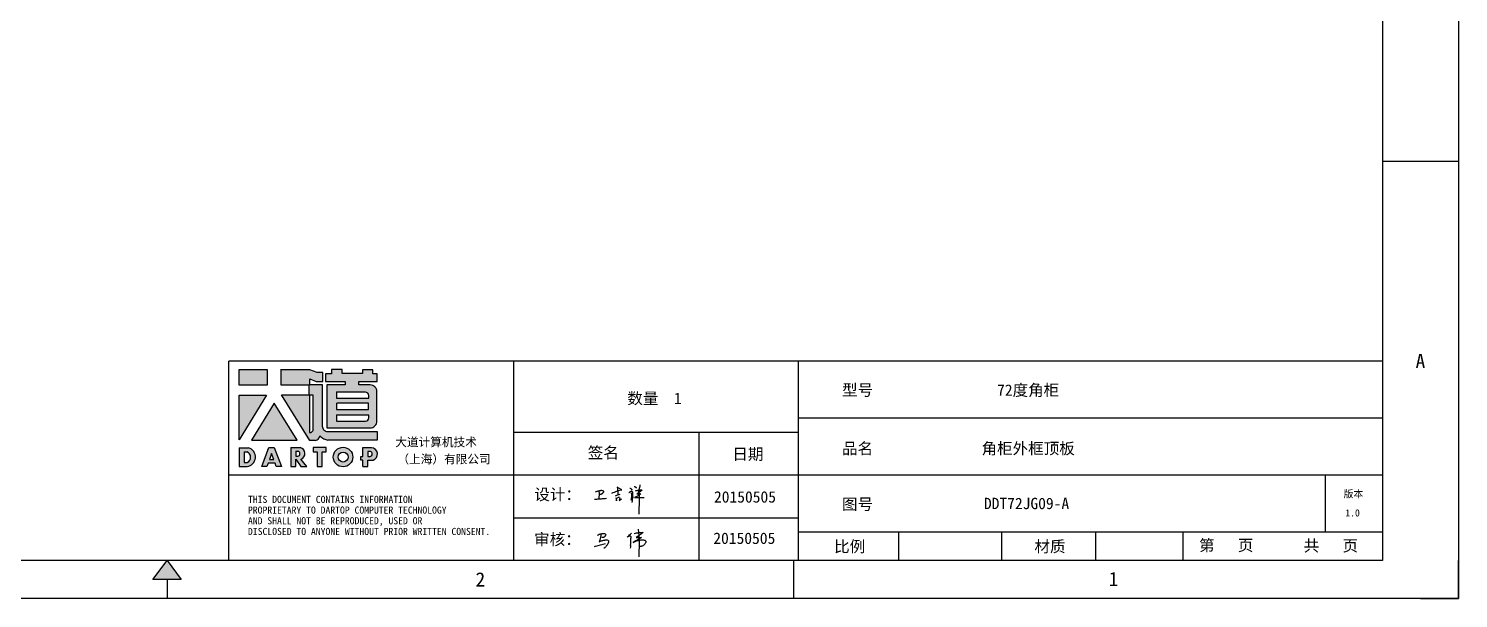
# Model space of a CAD drawing. Header units: millimetres. Extents: x -43476 to -13830, y -16942 to 55335.
# Drawn here: x -36522 to -35005, y 24800 to 25404 of the extents above; entities that cross this region are included whole.
import ezdxf
from ezdxf.enums import TextEntityAlignment as Align

# ---------------------------------------------------------------- set-up
doc = ezdxf.new("R2010")
doc.units = ezdxf.units.MM
doc.linetypes.add('DOT', pattern=[0.25, 0, -0.25])
doc.layers.add('4', color=7, linetype='Continuous')
doc.layers.add('print', color=30, linetype='Continuous')
doc.styles.add('Dartop', font='')
doc.styles.add('hzHT', font='simhei.ttf')
doc.styles.get('Dartop').set_extended_font_data('FangSong_GB2312')

# ---------------------------------------------------------------- blocks, each defined once
blk = doc.blocks.new('*U5')
at = {"color": 254, "linetype": 'Continuous', "extrusion": (0, 0, -1)}
for points in [[(-17, 0.333), (-16.812, 0.25), (-17, 0.5)], [(-17, 0.333), (-17, 0.5), (-17.188, 0.25)], [(-17, 0.333), (-17.188, 0.25), (-16.812, 0.25)]]:
    blk.add_solid(points, dxfattribs=at)
blk = doc.blocks.new('dadao')
for p, q in [((48, 19.2), (44.9, 10.4)), ((44.9, 10.4), (51.2, 10.4)), ((51.2, 10.4), (48, 19.2))]:
    blk.add_line(p, q)
for points in [[(41.8, 121.6), (41.8, 143.7), (-0.4, 143.7), (-0.4, 121.6), (41.8, 121.6)], [(104.8, 122), (104.8, 130.3), (114.1, 126.3), (124.2, 126.3), (124.2, 139.6), (115.9, 139.6), (105.1, 143.9), (61.5, 143.9)], [(61.7, 144), (61.7, 121.3), (103.9, 121.3)], [(113.4, 38.7), (105.1, 38.7), (63, 106.5), (103.9, 106.5), (103.9, 120.9), (103.9, 121.3)], [(109.7, 53.6), (109.7, 106.2), (104.3, 106.2), (104.3, 50.4), (106.6, 50.4)], [(144.6, 94.4), (144.6, 84.8), (192, 84.8), (192, 94.1), (144.9, 94.1)], [(120.2, 45), (119.5, 45), (119.5, 44.6)], [(0, 28), (0, 0), (11.8, 0)], [(0.1, 28), (14, 28)], [(7.1, 21.8), (7.1, 6.1), (12, 6.1)], [(7.1, 21.8), (11.4, 21.8)], [(76.8, 28.2), (76.8, 0), (84.1, 0), (84.1, 11.1), (91.6, -0.1), (100.3, -0.1), (91.7, 11.1)], [(76.8, 28.2), (90.6, 28.2)], [(84, 22.7), (84, 15.3), (87.2, 15.3)], [(84, 22.7), (87.3, 22.7)], [(183.7, 0), (183.7, 9.6), (180.6, 9.6), (180.6, 14.9), (183.8, 14.9), (183.8, 28.1), (196.1, 28.1), (196.5, 28.1)], [(194.9, 22.3), (190.8, 22.3), (190.8, 15), (194.4, 15)], [(183.7, 0), (190.9, 0), (190.9, 9.6), (198.8, 9.6)]]:
    blk.add_lwpolyline(points)
blk.add_lwpolyline([(137.1, 144.2), (137.1, 137.9), (128.3, 137.9), (128.3, 126.5), (157.3, 126.5), (157.3, 121.5), (130.3, 121.5), (130.3, 57.5), (194.4, 57.5, 0.414214), (204.4, 67.5), (204.4, 111.3, 0.414214), (194.4, 121.3), (177.5, 121.3), (177.5, 126.3), (204.7, 126.3), (204.7, 137.7), (198.2, 137.7), (198.2, 143.9), (183.3, 143.9), (183.3, 138), (153, 138), (153, 144.2), (137.1, 144.2)], format="xyb", close=True)
for points in [[(-0.3, 106.2), (40.4, 106.2), (-0.3, 39.7), (-0.3, 106.2)], [(51.7, 94.1), (18.4, 39.3), (86.2, 39.3)], [(43.8, 28.2), (51.8, 28.2), (62.6, -0.1), (55, -0.1), (53.2, 5), (42.9, 5), (41.1, 0), (33.6, 0)], [(110, 28.1), (110, 21.9), (116, 21.9), (116, -0.1), (123.2, -0.1), (123.2, 22), (129.2, 22), (129.2, 28.1), (110, 28.1)]]:
    blk.add_lwpolyline(points, close=True)
for points in [[(104.8, 122), (123.4, 122), (123.4, 60, 0.414214), (131.4, 52), (204.8, 52), (204.8, 39.1), (131.7, 39.1)], [(144.3, 110.8), (144.3, 101.8), (192.3, 101.8), (192.3, 105.5, 0.414214), (187.3, 110.5), (144.3, 110.5)], [(144.6, 77), (144.6, 67.5), (187.6, 67.5, 0.414214), (192.6, 72.5), (192.6, 76.4), (144.6, 76.4)]]:
    blk.add_lwpolyline(points, format="xyb")
for radius in [14.5, 7.44]:
    blk.add_circle((154.2, 14.2), radius)
for centre, radius, start, end in [((99.2, 60.7), 12.6, 305.6399, 325.969), ((111.6, 46.7), 8.19, 282.9811, 347.6627), ((136, 61.7), 22.9, 226.7358, 259.3209), ((8.5, 13.9), 8.49, 294.2143, 69.7177), ((9.6, 14.2), 14.4, 278.6604, 72.3203), ((86.4, 19), 3.8, 282.527, 76.7196), ((88.6, 19.4), 8.95, 290.6073, 77.2124), ((193.7, 18.7), 3.8, 280.9891, 72.5513), ((195.7, 18.6), 9.51, 288.8959, 85.2442)]:
    blk.add_arc(centre, radius, start, end)
blk = doc.blocks.new('h')
for p, q in [((20773.3, -2331.8), (20775.3, -2338.7)), ((20789.1, -2340.9), (20773.5, -2331.9)), ((20775.3, -2338.7), (20775.6, -2351.2)), ((20845.7, -2343.5), (20848.4, -2353)), ((20768.1, -2360.9), (20773, -2359.1)), ((20769.5, -2366.9), (20769.8, -2370.6)), ((20769.8, -2370.6), (20770.9, -2378)), ((20770.9, -2378), (20771.5, -2370.6)), ((20772.4, -2369.3), (20774.9, -2367.8)), ((20773, -2359.1), (20784.1, -2355.2)), ((20775.6, -2351.2), (20775.5, -2357.3)), ((20782.2, -2369.2), (20780, -2377.1)), ((20780, -2377.1), (20788.3, -2371.3)), ((20780.1, -2366.4), (20780.8, -2366.4)), ((20781.9, -2367.4), (20782.2, -2369.2)), ((20848.9, -2370.3), (20847.9, -2424)), ((20848.4, -2353), (20848.9, -2370.3))]:
    blk.add_line(p, q)
for points in [[(20699.1, -2348.2, -0.029745), (20704.6, -2345.4, -0.046842), (20708.4, -2344.2, -0.00919), (20714.3, -2343, -0.018517), (20717.2, -2342.5, -0.037841), (20720.3, -2342.4, -0.039541), (20723.2, -2342.8, -0.149785), (20726, -2344.3, -0.204935), (20726.9, -2346.6, -0.074872), (20726.5, -2348.3, -0.061615), (20725.6, -2350.3, -0.034204), (20723.8, -2352.6, -0.045776), (20722.3, -2354.1, -0.054985), (20720.4, -2355.3, -0.036348), (20717.3, -2356.5, -0.067752), (20715.7, -2356.8, -0.043553), (20713.2, -2356.7)], [(20755, -2351.9, -0.024077), (20759.9, -2350.1, -0.013147), (20768.7, -2346.5, -0.00522), (20775.4, -2344.1, -0.018517), (20777.3, -2343.4, -0.008274), (20786.3, -2341, -0.039541), (20788.3, -2340.8, -0.079216), (20789.4, -2341, -0.204935)], [(20813.5, -2350.1, 0.007348), (20815.9, -2348.7, 0.008421), (20818, -2347.3, 0.009459), (20819.7, -2346.2, -0.016325), (20820.7, -2345.5, -0.173771), (20821.8, -2345.3, -0.085159), (20823.9, -2346, -0.125883), (20826, -2347.9, -0.160659), (20826.6, -2350.1, -0.010447), (20826.5, -2352.3, -0.008247), (20826.2, -2355.1, -0.002698), (20825.3, -2374, 0.001562), (20823.9, -2383.7, 0.016137)], [(20816.8, -2335, -0.053561), (20819.6, -2336.1, -0.075272), (20821.3, -2337.3, -0.005295), (20822.5, -2338.5, -0.009337), (20823.1, -2339.1, -0.026146), (20823.7, -2339.8, -0.016644), (20824.5, -2340.9)], [(20832.1, -2329.2, -0.053561), (20834.9, -2330.3, -0.075272), (20836.7, -2331.5, -0.005295), (20837.8, -2332.6, -0.009337), (20838.5, -2333.3, -0.026146), (20839, -2334, -0.016644), (20839.8, -2335.1)], [(20836, -2343.7, -0.02797), (20842.1, -2342.6, -0.048868), (20845.6, -2342.2, -0.00919), (20851.1, -2341.4, -0.018517), (20853.9, -2341.1, -0.037841), (20856.7, -2341.2, -0.039541), (20859.4, -2341.6, -0.018282), (20840.6, -2354.7, -0.000937)], [(20847.6, -2340.2, 0.021784), (20849.6, -2335.9, 0.028296), (20850.8, -2332.4, 0.008136), (20851.9, -2328.2, 0.028913), (20852.2, -2327, 0.08193), (20852.1, -2325.9, 0.075058), (20851.7, -2324.7, 0.275043)], [(20696.6, -2372.4, 0.002073), (20710.6, -2371.9, 0.016137), (20719.6, -2371.3, 0.008314), (20736.9, -2369.3)]]:
    blk.add_lwpolyline(points, format="xyb")
for points in [[(20711.3, -2343.5), (20711.3, -2343.5), (20711.5, -2355.8), (20710.7, -2368), (20710.6, -2371.9)], [(20821.5, -2350.6), (20822.4, -2359.2), (20822.2, -2364.9), (20821.7, -2369), (20821.3, -2376.3), (20823.6, -2368.5), (20827.2, -2366.3), (20829.5, -2366.3)], [(20840.6, -2354.7), (20850, -2354.7), (20855, -2354.3), (20845.9, -2361.1), (20840.5, -2364), (20833, -2367.5), (20863.2, -2367.4), (20865.9, -2367.3)]]:
    blk.add_lwpolyline(points)
for centre, radius, start, end in [((20773.7, -2371.2), 2.3, 121.9907, 163.6016), ((20787.5, -2406), 40.3, 100.6183, 108.2482), ((20780.8, -2367.6), 1.15, 9.4675, 90)]:
    blk.add_arc(centre, radius, start, end)

msp = doc.modelspace()

# ---------------------------------------------------------------- hatches: boundary and pattern name
for points in [[(-36268.482, 25042.052), (-36298.617, 25042.052), (-36298.617, 25026.308), (-36268.482, 25026.308)], [(-36269.452, 25015.292), (-36298.536, 25015.292), (-36298.536, 24967.806)], [(-36261.39, 25006.675), (-36285.165, 24967.49), (-36236.753, 24967.49)], [(-36206.014, 24959.472), (-36219.772, 24959.472), (-36219.772, 24955.107), (-36215.479, 24955.107), (-36215.479, 24939.378), (-36210.34, 24939.378), (-36210.34, 24955.117), (-36206.014, 24955.117)]]:
    msp.add_hatch(color=0).paths.add_polyline_path(points)
h = msp.add_hatch(color=0)
h.paths.add_polyline_path([(-36223.448, 25032.484), (-36216.797, 25029.611), (-36209.607, 25029.611), (-36209.607, 25039.127), (-36215.539, 25039.127), (-36223.268, 25042.18), (-36254.243, 25042.18), (-36254.243, 25026.085), (-36224.105, 25026.085), (-36224.105, 25025.759), (-36224.105, 25015.472), (-36253.33, 25015.472), (-36223.27, 24967.096), (-36217.318, 24967.096, 0.27937482), (-36212.972, 24971.322), (-36212.972, 24971.545), (-36212.447, 24971.545, 0.14314537), (-36204.253, 24967.374), (-36152.019, 24967.374), (-36152.019, 24976.549), (-36204.475, 24976.549, -0.41421356), (-36210.189, 24982.263), (-36210.189, 25026.593), (-36223.448, 25026.593)])
h.paths.add_polyline_path([(-36223.801, 25015.267), (-36219.972, 25015.266), (-36219.972, 24977.719, -0.08893574), (-36222.191, 24975.437), (-36223.815, 24975.437)], flags=16)
h = msp.add_hatch(color=0)
h.paths.add_polyline_path([(-36152.109, 25037.795), (-36156.756, 25037.795), (-36156.756, 25042.216), (-36167.379, 25042.216), (-36167.379, 25038.016), (-36189.066, 25038.016), (-36189.066, 25042.437), (-36200.425, 25042.437), (-36200.425, 25037.934), (-36206.701, 25037.934), (-36206.701, 25029.784), (-36185.99, 25029.784), (-36185.99, 25026.179), (-36205.289, 25026.179), (-36205.289, 24980.539), (-36159.472, 24980.539, 0.41421356), (-36152.33, 24987.681), (-36152.33, 25018.936, 0.41421356), (-36159.472, 25026.078), (-36171.584, 25026.078), (-36171.584, 25029.615), (-36152.109, 25029.615)])
h.paths.add_polyline_path([(-36164.532, 25018.341, -0.41421356), (-36160.961, 25014.77), (-36160.961, 25012.151), (-36195.263, 25012.151), (-36195.263, 25018.341)], flags=16)
h.paths.add_polyline_path([(-36161.183, 25006.625), (-36161.183, 24999.993), (-36195.042, 24999.993), (-36195.042, 25006.625)], flags=16)
h.paths.add_polyline_path([(-36160.74, 24994.024), (-36160.74, 24991.184, -0.41421356), (-36164.311, 24987.613), (-36195.042, 24987.613), (-36195.042, 24994.024)], flags=16)
h = msp.add_hatch(color=0)
h.paths.add_polyline_path([(-36288.344, 24959.4), (-36298.322, 24959.4), (-36298.322, 24939.437), (-36289.919, 24939.437, 0.79301591)])
h.paths.add_polyline_path([(-36289.771, 24943.809), (-36293.26, 24943.809), (-36293.26, 24955.028), (-36290.156, 24955.028, -0.67136089)], flags=16)
h = msp.add_hatch(color=0)
h.paths.add_polyline_path([(-36261.315, 24959.564), (-36267.009, 24959.564), (-36274.332, 24939.416), (-36268.938, 24939.416), (-36267.669, 24942.987), (-36260.362, 24942.987), (-36259.065, 24939.373), (-36253.628, 24939.373)])
h.paths.add_polyline_path([(-36261.758, 24946.836), (-36266.285, 24946.836), (-36264.063, 24953.167)], flags=16)
h = msp.add_hatch(color=0)
h.paths.add_polyline_path([(-36233.637, 24959.55), (-36243.45, 24959.55), (-36243.45, 24939.405), (-36238.264, 24939.405), (-36238.264, 24947.391), (-36232.934, 24939.333), (-36226.668, 24939.333), (-36232.802, 24947.341, 0.74405494)])
h.paths.add_polyline_path([(-36238.312, 24950.373), (-36238.312, 24955.663), (-36235.994, 24955.663, -0.79680897), (-36236.028, 24950.373)], flags=16)
h = msp.add_hatch(color=0)
h.paths.add_polyline_path([(-36198.534, 24949.55, 1), (-36177.848, 24949.55, 1)])
h.paths.add_polyline_path([(-36182.878, 24949.55, -1), (-36193.505, 24949.55, -1)], flags=16)
h = msp.add_hatch(color=0)
h.paths.add_polyline_path([(-36158.007, 24959.503), (-36158.304, 24959.503), (-36167.052, 24959.503), (-36167.052, 24950.101), (-36169.373, 24950.101), (-36169.373, 24946.284), (-36167.089, 24946.284), (-36167.089, 24939.44), (-36161.982, 24939.44), (-36161.982, 24946.311), (-36156.371, 24946.311, 0.81230381)])
h.paths.add_polyline_path([(-36162.058, 24950.127), (-36162.058, 24955.386), (-36159.152, 24955.386, -0.77821343), (-36159.449, 24950.127)], flags=16)

# ---------------------------------------------------------------- linework, layer by layer
at = {"color": 0}
for p, q in [((-35085.694, 26531.994), (-35085.694, 24839.896)), ((-35005.118, 25262.921), (-35085.694, 25262.921)), ((-35085.694, 25051.408), (-36309.444, 25051.408)), ((-36309.444, 24839.896), (-36309.444, 25051.408)), ((-36007.283, 25051.408), (-36007.283, 24839.896)), ((-35705.123, 24839.896), (-35705.123, 25051.408)), ((-35705.123, 24990.976), (-35085.694, 24990.976)), ((-36007.283, 24975.868), (-35705.123, 24975.868)), ((-35810.879, 24975.868), (-35810.879, 24839.896)), ((-36309.444, 24930.544), (-36007.283, 24930.544)), ((-36007.283, 24930.544), (-35085.694, 24930.544)), ((-35146.126, 24870.112), (-35146.126, 24930.544)), ((-36007.283, 24885.22), (-35705.123, 24885.22)), ((-35705.123, 24870.112), (-35085.694, 24870.112)), ((-35598.815, 24839.896), (-35598.815, 24870.112)), ((-35489.258, 24839.896), (-35489.258, 24870.112)), ((-35389.661, 24839.896), (-35389.661, 24870.112)), ((-35297.206, 24839.896), (-35297.206, 24870.112)), ((-35085.694, 24839.896), (-37484.002, 24839.896)), ((-35710.159, 24799.608), (-35710.159, 24839.896)), ((-35005.118, 24799.608), (-35005.118, 24839.896)), ((-36374.912, 24819.752), (-36374.912, 24799.608)), ((-35045.406, 24799.608), (-35005.118, 24799.608))]:
    msp.add_line(p, q, dxfattribs=at)
at = {"color": 0, "linetype": 'DOT'}
for p, q in [((-35005.118, 26531.994), (-35005.118, 24839.896)), ((-35045.406, 24799.608), (-37564.578, 24799.608))]:
    msp.add_line(p, q, dxfattribs=at)
for p, q in [((-35875.246, 24873.066), (-35874.379, 24865.825)), ((-35877.519, 24860.562), (-35880.488, 24858.955)), ((-35875.382, 24861.704), (-35877.519, 24860.562)), ((-35877.396, 24864.107), (-35873.621, 24864.107)), ((-35871.608, 24864.289), (-35875.382, 24861.704)), ((-35874.238, 24860.478), (-35874.558, 24843.839)), ((-35874.379, 24865.825), (-35874.238, 24860.478)), ((-35873.621, 24864.107), (-35871.608, 24864.289))]:
    msp.add_line(p, q)
for points in [[(-35918.221, 24866.719, -0.02974503), (-35916.493, 24867.584, -0.04684215), (-35915.324, 24867.961, -0.00919025), (-35913.499, 24868.329, -0.01851715), (-35912.584, 24868.462, -0.03784064), (-35911.64, 24868.491, -0.03954126), (-35910.743, 24868.38, -0.14978519), (-35909.867, 24867.902, -0.20493524), (-35909.598, 24867.208, -0.07487171), (-35909.7, 24866.661, -0.06161465), (-35909.998, 24866.055, -0.0342039), (-35910.538, 24865.341, -0.04577587), (-35911.022, 24864.879, -0.05498501), (-35911.607, 24864.512, -0.03634791), (-35912.576, 24864.126, -0.06775206), (-35913.062, 24864.042, -0.04355337), (-35913.825, 24864.082)], [(-35880.488, 24858.955, -0.02974503), (-35877.793, 24860.306, -0.04684215), (-35875.968, 24860.893, -0.00919025), (-35873.121, 24861.468, -0.01851715), (-35871.695, 24861.675, -0.03784064), (-35870.222, 24861.721, -0.03954126), (-35868.822, 24861.547, -0.14978519), (-35867.455, 24860.801, -0.20493524), (-35867.036, 24859.719, -0.07487171), (-35867.196, 24858.865, -0.06161465), (-35867.66, 24857.919, -0.0342039), (-35868.503, 24856.807, -0.04577587), (-35869.258, 24856.086, -0.05498501), (-35870.17, 24855.512, -0.03634791), (-35871.683, 24854.911, -0.06775206), (-35872.44, 24854.78, -0.04355337), (-35873.63, 24854.842)], [(-35879.25, 24868.561, -0.02797026), (-35876.809, 24869.011, -0.04886788), (-35875.394, 24869.162, -0.00919025), (-35873.169, 24869.492, -0.01851715), (-35872.057, 24869.594, -0.03784064), (-35870.916, 24869.57, -0.03954126), (-35869.841, 24869.379, -0.01828189), (-35877.396, 24864.107, -0.0009369)]]:
    msp.add_lwpolyline(points, format="xyb")
msp.add_lwpolyline([(-35914.413, 24868.153), (-35914.413, 24868.153), (-35914.99, 24864.613), (-35915.941, 24861.285), (-35916.563, 24859.242)])
at = {"color": 0}
msp.add_lwpolyline([(-36374.912, 24839.896), (-36359.804, 24819.752), (-36390.02, 24819.752), (-36374.912, 24839.896)], close=True, dxfattribs=at)
for centre, radius, start, end in [((-36063.041, 25431.001), 593.276, 283.91895, 284.971512), ((-35906.805, 24842.354), 19.504, 113.202449, 120.017497), ((-35911.383, 24853.033), 7.885, 102.47486, 113.202449), ((-35899.957, 24801.388), 60.779, 100.36867, 102.47486), ((-35908.2, 24846.44), 14.979, 96.125337, 100.36867), ((-35908.999, 24853.877), 7.499, 87.457037, 96.125337), ((-35908.971, 24854.506), 6.87, 78.399567, 87.457037), ((-35908, 24859.233), 2.045, 44.324655, 78.399567), ((-35908.6, 24858.166), 1.508, 319.573073, 337.48549), ((-35912.752, 24861.485), 6.777, 324.910666, 333.348429), ((-35909.456, 24860.254), 3.301, 326.76781, 340.871018), ((-35907.349, 24859.869), 1.134, 357.998393, 44.324655), ((-35908.457, 24859.907), 2.243, 340.871018, 357.998393), ((-35901.376, 24890.685), 29.831, 299.265464, 300.9495), ((-35833.795, 24640.636), 230.333, 102.46592, 103.2053), ((-35990.759, 24975.976), 152.514, 313.366132, 315.296084), ((-35883.492, 24864.564), 0.975, 52.375745, 91.291159), ((-36741.284, 24892.232), 858.927, 357.565664, 358.057278), ((-35883.827, 24864.716), 1.118, 357.196828, 33.705179), ((-35908.982, 24866.363), 26.332, 352.912546, 354.802684), ((-35899.104, 24865.464), 16.413, 354.802684, 357.196828), ((-35922.64, 24861.098), 6.385, 281.076982, 291.212632), ((-35912.653, 24858.108), 5.03, 283.816254, 294.030509), ((-35911.579, 24855.62), 2.32, 294.836428, 309.901134), ((-35942.51, 24884.156), 44.385, 316.919563, 320.58866), ((-35917.358, 24862.595), 11.285, 324.094808, 331.378357), ((-35401.793, 24783.041), 486.8, 171.410173, 171.768083)]:
    msp.add_arc(centre, radius, start, end)
at = {"layer": 'print'}
msp.add_lwpolyline([(-37564.578, 26572.282), (-35005.118, 26572.282), (-35005.118, 24799.608), (-37564.578, 24799.608)], close=True, dxfattribs=at)

# ---------------------------------------------------------------- block references
at = {"color": 0}
for name, p, xscale, yscale, zscale in [('dadao', (-36298.322, 24939.437), 0.7141973048657924, 0.7141973049202118, 0.7141973049268417), ('h', (-42335.103, 25640.143), 0.3098964079397265, 0.3098964079412326, 0.3098964079411201)]:
    msp.add_blockref(name, p, dxfattribs=dict(at, xscale=xscale, yscale=yscale, zscale=zscale))
at = {"color": 0, "linetype": 'Continuous', "xscale": 80.57610619627711, "yscale": 80.57610619687368, "zscale": 80.57610619687446}
msp.add_blockref('*U5', (-37744.706, 24799.608), dxfattribs=at)

# ---------------------------------------------------------------- texts
at = {"color": 0}
for s, height, style, p in [('A', 15.108, 'Dartop', (-35045.406, 25051.408)), ('型号', 12.0864, 'hzHT', (-35642.416, 25020.665)), ('72度角柜', 12.0864, 'hzHT', (-35461.493, 25020.531)), ('数量  1', 12.0864, 'hzHT', (-35857.828, 25011.789)), ('品名', 12.0864, 'hzHT', (-35642.416, 24958.618)), ('角柜外框顶板', 12.0864, 'hzHT', (-35461.493, 24958.618)), ('签名', 12.0864, 'hzHT', (-35912.121, 24954.19)), ('日期', 12.0864, 'hzHT', (-35758.758, 24952.703)), ('20150505', 12.0864, 'hzHT', (-35761.861, 24907.264)), ('图号', 12.0864, 'hzHT', (-35642.416, 24899.541)), ('DDT72JG09-A', 12.08642, 'hzHT', (-35463.183, 24900.33)), ('版本', 7.554, 'hzHT', (-35116.492, 24910.49)), ('1.0', 7.554, 'Dartop', (-35117.401, 24890.302)), ('20150505', 12.0864, 'hzHT', (-35762.58, 24863.408)), ('比例', 12.0864, 'hzHT', (-35650.844, 24854.69)), ('材质', 12.0864, 'hzHT', (-35438.344, 24854.69)), ('第   页', 12.0864, 'hzHT', (-35251.376, 24855.943)), ('共   页', 12.0864, 'hzHT', (-35140.352, 24855.503)), ('2', 15.108, 'Dartop', (-36042.535, 24819.752)), ('1', 15.108, 'Dartop', (-35370.896, 24820.231))]:
    msp.add_text(s, height=height, dxfattribs=dict(at, style=style)).set_placement(p, align=Align.MIDDLE_CENTER)
at = {"color": 0, "style": 'hzHT'}
for s, height, p in [('THIS DOCUMENT CONTAINS INFORMATION', 7.55401, (-36289.049, 24900.858)), ('设计：', 12.0864, (-35985.338, 24903.834)), ('PROPRIETARY TO DARTOP COMPUTER TECHNOLOGY', 7.55401, (-36289.049, 24889.527)), ('AND SHALL NOT BE REPRODUCED, USED OR', 7.55401, (-36289.049, 24878.196)), ('DISCLOSED TO ANYONE WITHOUT PRIOR WRITTEN CONSENT.', 7.55401, (-36289.049, 24866.865)), ('审核：', 12.0864, (-35985.518, 24856.239))]:
    msp.add_text(s, height=height, dxfattribs=at).set_placement(p)
at = {"layer": '4', "color": 0, "style": 'hzHT'}
for s, p in [('大道计算机技术', (-36132.812, 24960.857)), ('（上海）有限公司', (-36130.531, 24942.79))]:
    msp.add_text(s, height=9.0648, dxfattribs=at).set_placement(p)

doc.saveas('drawing.dxf')
